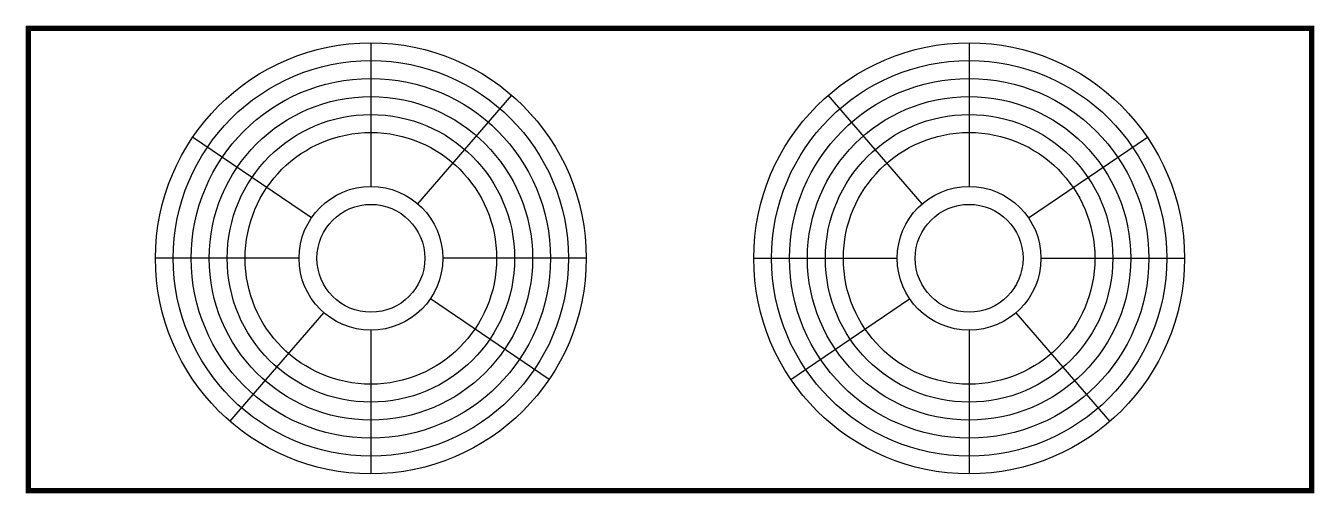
# Model space of a CAD drawing. Extents: x -5 to 2505, y -5 to 905.
import ezdxf

# ---------------------------------------------------------------- set-up
doc = ezdxf.new("R2010")
doc.units = 0
doc.header["$LTSCALE"] = 1000
doc.header["$MEASUREMENT"] = 0
doc.layers.get('0').update_dxf_attribs({"linetype": 'CONTINUOUS'})

msp = doc.modelspace()

# ---------------------------------------------------------------- linework, layer by layer
at = {"linetype": 'ByBlock', "const_width": 10}
msp.add_lwpolyline([(0, 900), (2500, 900), (2500, 0), (0, 0)], close=True, dxfattribs=at)
at = {"linetype": 'ByBlock'}
for points in [[(667.3, 871.9), (667.3, 592.3)], [(1832.7, 871.9), (1832.7, 592.3)], [(758.9, 558.2), (941.8, 769.7)], [(1741.1, 558.2), (1558.2, 769.7)], [(551.4, 530.9), (320, 687.9)], [(1948.6, 530.9), (2180, 687.9)], [(527.3, 452.3), (247.7, 452.3)], [(1086.9, 452.3), (807.3, 452.3)], [(1413.1, 452.3), (1692.7, 452.3)], [(1972.7, 452.3), (2252.3, 452.3)], [(1014.6, 216.7), (783.2, 373.7)], [(1485.4, 216.7), (1716.8, 373.7)], [(392.8, 134.9), (575.7, 346.4)], [(2107.2, 134.9), (1924.3, 346.4)], [(667.3, 312.3), (667.3, 32.7)], [(1832.7, 312.3), (1832.7, 32.7)]]:
    msp.add_lwpolyline(points, dxfattribs=at)
for centre, radius in [((667.3, 452.3), 419.6), ((1832.7, 452.3), 419.6), ((667.3, 452.3), 385), ((1832.7, 452.3), 385), ((667.3, 452.3), 350), ((1832.7, 452.3), 350), ((667.3, 452.3), 315), ((1832.7, 452.3), 315), ((667.3, 452.3), 280), ((1832.7, 452.3), 280), ((667.3, 452.3), 245), ((1832.7, 452.3), 245), ((667.3, 452.3), 140), ((1832.7, 452.3), 140), ((667.3, 452.3), 105), ((1832.7, 452.3), 105)]:
    msp.add_circle(centre, radius, dxfattribs=at)

doc.saveas('drawing.dxf')
